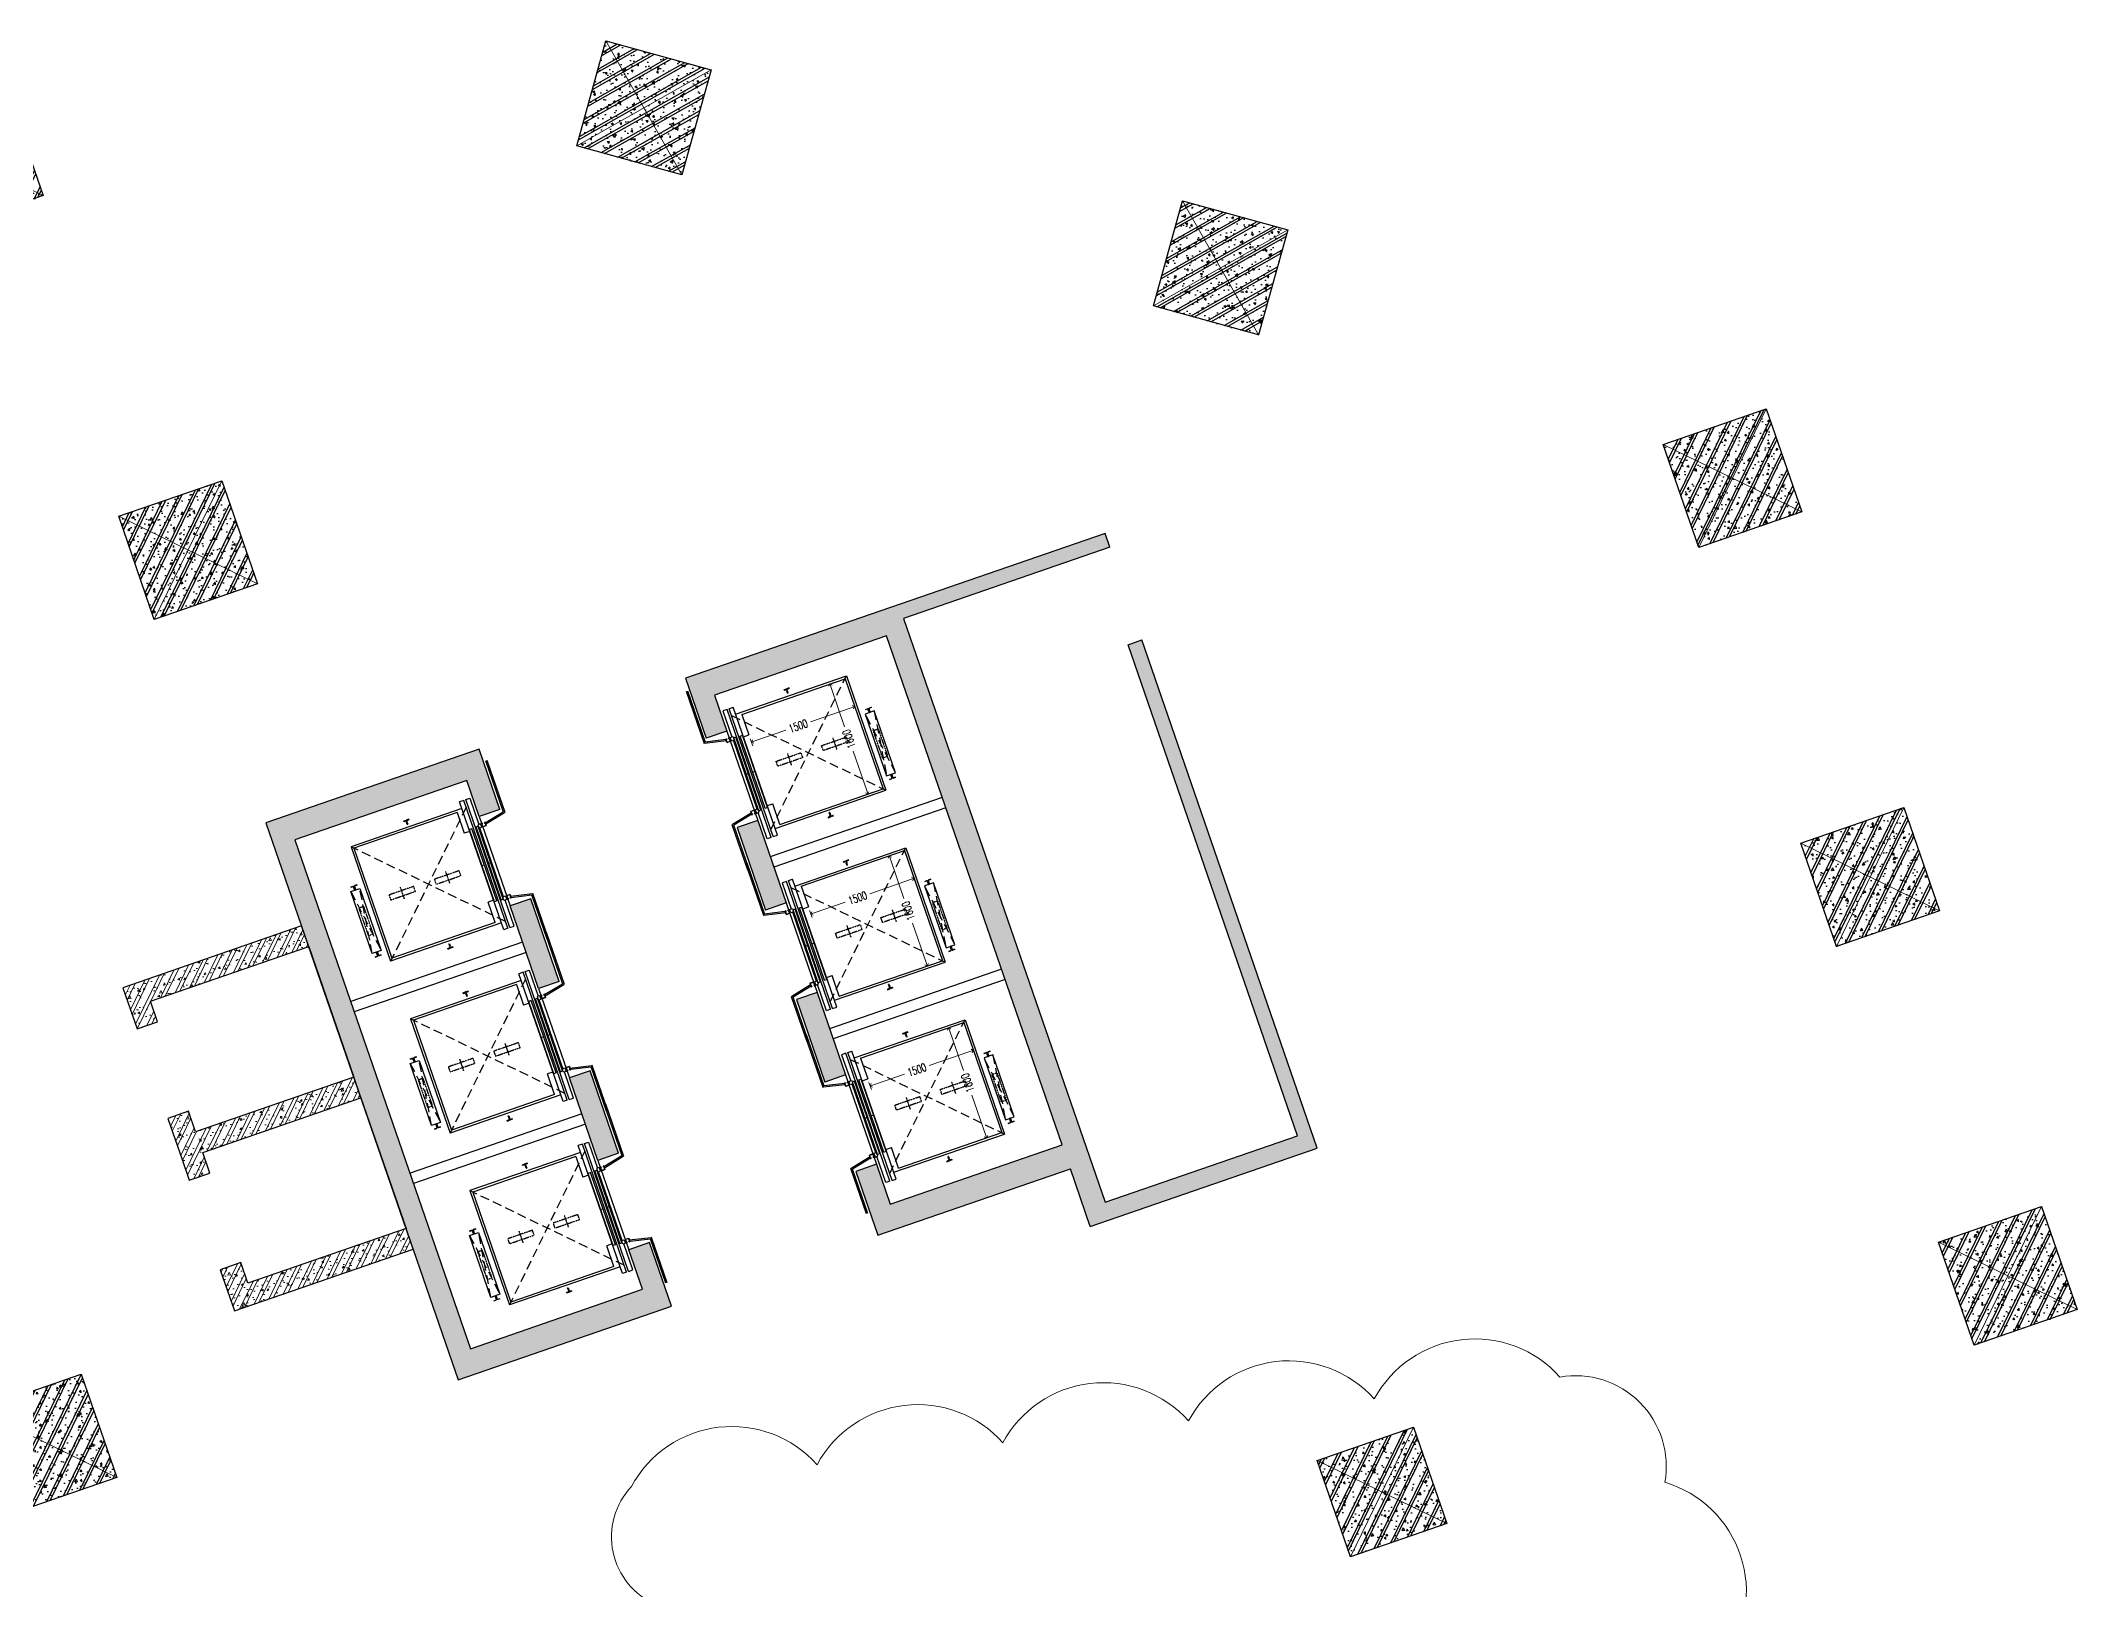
# Model space of a CAD drawing. Header units: millimetres. Extents: x 11689832 to 11802583, y 1023459 to 1173251.
# Drawn here: x 11734685 to 11762677, y 1047816 to 1069102 of the extents above; entities that cross this region are included whole.
import ezdxf

# ---------------------------------------------------------------- set-up
doc = ezdxf.new("R2010")
doc.units = ezdxf.units.MM
doc.header["$MEASUREMENT"] = 0
for name, pattern in [('xref.asix of  podium$0$xref.asix of  podium$0$Xref_ST_MBDV Cot vach 30.7.2022$0$CENTERX2', [4, 2.5, -0.5, 0.5, -0.5]), ('xref.asix of  podium$0$xref.asix of  podium$0$Xref_ST_MBDV Cot vach 30.7.2022$0$HIDDEN', [0.375, 0.25, -0.125]), ('xref.asix of  podium$0$xref.asix of  podium$0$Xref_ST_MBDV Cot vach 30.7.2022$0$PHANTOMX2', [5, 2.5, -0.5, 0.5, -0.5, 0.5, -0.5])]:
    doc.linetypes.add(name, pattern=pattern)
doc.layers.get('0').update_dxf_attribs({"linetype": 'CONTINUOUS', "lineweight": 13})
doc.layers.get('Defpoints').update_dxf_attribs({"color": 5, "linetype": 'CONTINUOUS', "lineweight": 13})
doc.layers.add('KT-Net cot vach', color=6, linetype='CONTINUOUS')
doc.layers.add('thang may block', color=36, linetype='CONTINUOUS')
doc.layers.add('KT-Net thay', color=7, linetype='CONTINUOUS', lineweight=25)
doc.layers.add('KT-Vat lieu', color=250, linetype='CONTINUOUS', lineweight=9)
doc.styles.add('xref.asix of  podium$0$xref.asix of  podium$0$Xref_ST_MBDV Cot vach 30.7.2022$0$DIM', font='vnsimli.shx', dxfattribs={"width": 0.7})
doc.dimstyles.new('xref.asix of  podium$0$xref.asix of  podium$0$Xref_ST_MBDV Cot vach 30.7.2022$0$CCU 1-100 A1', dxfattribs={"dimscale": 100, "dimtxt": 2.2, "dimasz": 1, "dimexe": 1, "dimexo": 0, "dimgap": 1, "dimtad": 1, "dimdec": 0, "dimdsep": 46, "dimtxsty": 'xref.asix of  podium$0$xref.asix of  podium$0$Xref_ST_MBDV Cot vach 30.7.2022$0$DIM', "dimblk1": 'xref.asix of  podium$0$xref.asix of  podium$0$Xref_ST_MBDV Cot vach 30.7.2022$0$_ARCHTICK', "dimblk2": 'xref.asix of  podium$0$xref.asix of  podium$0$Xref_ST_MBDV Cot vach 30.7.2022$0$_ARCHTICK', "dimsah": 1, "dimcen": 0, "dimdle": 1, "dimclrd": 256, "dimclre": 256, "dimclrt": 31, "dimadec": 0, "dimazin": 0, "dimtfac": 1, "dimtdec": 0, "dimtix": 1, "dimtmove": 2, "dimatfit": 3, "dimldrblk": 'xref.asix of  podium$0$xref.asix of  podium$0$Xref_ST_MBDV Cot vach 30.7.2022$0$_ARCHTICK', "dimfxl": 8, "dimtolj": 1, "dimarcsym": 0})
pattern_1 = [(69.04713795399645, (11762244.2259799, 1038582.40190073), (279.3877533547662, 69.903385280477), [29.99999999999995, -329.9999999999992]), (14.04713795399642, (11762244.2259799, 1038582.40190073), (-150.6518396180941, 266.2915946709811), [23.99999999999998, -263.9999999999996]), (119.4985379539964, (11762267.50829137, 1038588.227184323), (128.7361747717527, 336.1948768307957), [25.49607599999999, -280.4568447999998]), (65.2313379539965, (11762218.11830517, 1038658.021933262), (425.1305970221304, 76.73314454503654), [45, -495]), (115.6827379539964, (11762253.54585879, 1038664.416339692), (226.2363583837528, 490.3234749361438), [38.24411519999983, -420.6851999999986]), (10.23133795399642, (11762218.11830517, 1038658.021933262), (226.2359755744279, 490.3236516953235), [35.99999999999979, -395.9999999999984]), (40.04713795399648, (11762262.45524012, 1038652.170762495), (278.2478686892407, -74.31099224333835), [30, -330]), (345.0471379539965, (11762262.45524012, 1038652.170762495), (-2.662340959559013, 305.9413376994765), [24, -264]), (90.49853795399622, (11762285.64255859, 1038645.978165006), (275.5857060422185, 231.6301287124563), [25.496076, -280.4568447999999]), (56.54713795399648, (11762244.2259799, 1038582.40190073), (-38.85777900570817, 127.4545480190627), [0, -260.7999999999999, 0, -267.9999999999999, 0, -264.9999999999999]), (26.54713795399645, (11762244.2259799, 1038582.40190073), (47.98077147784923, 183.4678019936752), [0, -152.8, 0, -254.8, 0, -101]), (346.5471379539965, (11762159.90964363, 1038553.291843405), (204.7826262224386, 61.15631196729441), [0, -99.99999999999956, 0, -311.9999999999982, 0, -413.9999999999982]), (336.5471379539965, (11762122.09962736, 1038540.238006039), (207.4352439007965, 113.9778841873155), [0, -129.9999999999998, 0, -207.1999999999998, 0, -293.9999999999995]), (64.04713795399645, (11762244.2259799, 1038582.40190073), (-134.8731593255321, 65.64473241281163), []), (64.04713795399645, (11762311.06527704, 1038605.478042996), (-134.8731593255321, 65.64473241281163), [])]

# ---------------------------------------------------------------- blocks, each defined once
blk = doc.blocks.new('*U53')
h = blk.add_hatch()
h.set_pattern_fill('VATLIEU04', color=250, scale=40, style=0, pattern_type=2)
h.set_pattern_definition([(49.99999999999999, (550, -550), (286.9040730403014, -25.10085399303804), [30, -330]), (355, (550, -550), (-55.50053344520001, 300.8768534800047), [24, -264]), (100.4514, (573.908672, -552.091736), (231.4037526856086, 275.7758168243814), [25.496076, -280.4568448]), (46.18420000000001, (550, -470), (426.8964194502578, -66.20760573160723), [45, -495]), (96.6356, (585.574698, -475.5173228), (373.8650822194813, 389.6471483601767), [38.2441152, -420.6852]), (351.1842, (550, -470), (373.8647780534509, 389.6474403701299), [36, -396]), (21, (590, -490), (238.7628208473847, -161.0475562661355), [30, -330]), (326.0000000000001, (590, -490), (97.32613276863269, 290.0600180187412), [24, -264]), (71.4514, (609.8968932, -503.4206424), (336.089051432596, 129.012198683981), [25.496076, -280.4568448]), (37.50000000000001, (550, -550), (4.863942126916267, 133.1575415325246), [0, -260.8, 0, -268, 0, -265]), (7.499999999999999, (550, -550), (105.2278149768594, 157.7646847529441), [0, -152.8, 0, -254.8, 0, -101]), (327.5, (460.8, -550), (213.5289744689636, -9.021948693751902), [0, -100, 0, -312, 0, -414]), (317.5, (420.8, -550), (233.2744677369545, 40.04199293292709), [0, -130, 0, -207.2, 0, -294]), (45, (550, -550), (-120.2081528017131, 120.2081528017131), []), (45, (550, -501), (-120.2081528017131, 120.2081528017131), [])])
h.paths.add_polyline_path([(-475, 475), (1025, 475), (1025, -1025), (-475, -1025)])
at = {"color": 6, "ltscale": 0.25}
blk.add_lwpolyline([(-475, 475), (1025, 475), (1025, -1025), (-475, -1025)], close=True, dxfattribs=at)
at = {"layer": 'Defpoints', "linetype": 'ByBlock', "ltscale": 30}
for p, q in [((1025, 475), (-475, -1025)), ((-475, 475), (1025, -1025))]:
    blk.add_line(p, q, dxfattribs=at)
blk = doc.blocks.new('*U70')
h = blk.add_hatch()
h.set_pattern_fill('VATLIEU04', color=250, scale=40, style=0, pattern_type=2)
h.set_pattern_definition([(49.99999999999999, (450, -450), (286.9040730403014, -25.10085399303804), [30, -330]), (355, (450, -450), (-55.50053344520001, 300.8768534800047), [24, -264]), (100.4514, (473.908672, -452.091736), (231.4037526856086, 275.7758168243814), [25.496076, -280.4568448]), (46.18420000000001, (450, -370), (426.8964194502578, -66.20760573160723), [45, -495]), (96.6356, (485.574698, -375.5173228), (373.8650822194813, 389.6471483601767), [38.2441152, -420.6852]), (351.1842, (450, -370), (373.8647780534509, 389.6474403701299), [36, -396]), (21, (490, -390), (238.7628208473847, -161.0475562661355), [30, -330]), (326.0000000000001, (490, -390), (97.32613276863269, 290.0600180187412), [24, -264]), (71.4514, (509.8968932, -403.4206424), (336.089051432596, 129.012198683981), [25.496076, -280.4568448]), (37.50000000000001, (450, -450), (4.863942126916267, 133.1575415325246), [0, -260.8, 0, -268, 0, -265]), (7.499999999999999, (450, -450), (105.2278149768594, 157.7646847529441), [0, -152.8, 0, -254.8, 0, -101]), (327.5, (360.8, -450), (213.5289744689636, -9.021948693751902), [0, -100, 0, -312, 0, -414]), (317.5, (320.8, -450), (233.2744677369545, 40.04199293292709), [0, -130, 0, -207.2, 0, -294]), (45, (450, -450), (-120.2081528017131, 120.2081528017131), []), (45, (450, -401), (-120.2081528017131, 120.2081528017131), [])])
h.paths.add_polyline_path([(-475, 475), (925, 475), (925, -925), (-475, -925)])
at = {"color": 6, "ltscale": 0.25}
blk.add_lwpolyline([(-475, 475), (925, 475), (925, -925), (-475, -925)], close=True, dxfattribs=at)
at = {"layer": 'Defpoints', "linetype": 'ByBlock', "ltscale": 30}
for p, q in [((925, 475), (-475, -925)), ((-475, 475), (925, -925))]:
    blk.add_line(p, q, dxfattribs=at)
blk = doc.blocks.new('xref.asix of  podium$0$xref.asix of  podium$0$MBCot-PN-flat-22')
at = {"layer": 'Defpoints'}
blk.add_lwpolyline([(42947.64845149964, -9832.651137178298, -0.52056705), (42607.05676106736, -8207.978660426103, -0.52056705), (45159.79292064346, -7906.946181902895, -0.52056705), (47712.5290802177, -7605.913703379687, -0.52056705), (50265.26523979381, -7304.881224856479, -0.52056705), (52818.00139936805, -7003.848746333271, -0.52056705), (55370.73755894415, -6702.816267810063, -0.52056705), (56812.54421791434, -8149.406977008097, -0.52056705), (57623.37714929879, -10588.59381095693, -0.52056705)], format="xyb", dxfattribs=at)
at = {"layer": 'KT-Net cot vach'}
for name, p, rotation in [('*U53', (42587.28364992701, 11081.74293424585, 5.460140320481698e-05), 344.550693594316), ('*U53', (33218.50919926725, 10172.6723660077), 19.04713424110468), ('*U53', (50513.95600920543, 8882.565870884806), 344.550693594316), ('*U53', (57391.73533240333, 5823.38759151753), 19.04713795399666), ('*U53', (36164.08909774013, 4835.222437760327, 0.003742682593669713), 19.04713795399666), ('*U53', (59284.54175033607, 340.9352329254616), 19.04713795399666), ('*U53', (61177.34815428592, -5141.517130494583), 19.04713795399666), ('*U53', (34229.54083251953, -7447.579813627759), 19.04713795399666), ('*U70', (52639.15162444673, -8142.213360536378), 19.04713795399666)]:
    blk.add_blockref(name, p, dxfattribs=dict(at, rotation=rotation))
blk = doc.blocks.new('xref.asix of  podium$0$xref.asix of  podium$0$Xref_ST_MBDV Cot vach 30.7.2022$0$_Open90')
at = {"color": 0, "linetype": 'ByBlock', "lineweight": -2}
for p, q in [((0, 0), (-1, 0)), ((-0.5, 0.5), (0, 0)), ((0, 0), (-0.5, -0.5))]:
    blk.add_line(p, q, dxfattribs=at)
blk = doc.blocks.new('*D48')
at = {"layer": 'Defpoints', "color": 5, "transparency": 16777216}
for p, q in [((-2230.006080747058, 1494.255069668558), (-2230.006080747058, 1595.840436880921)), ((-2180.006080747058, 1545.840436880921), (-1728.427059650542, 1545.840436880921)), ((-780.0060807470581, 1545.840436880921), (-1371.760392983876, 1545.840436880921)), ((-730.0060807470581, 1457.189424305085), (-730.0060807470581, 1595.840436880921))]:
    blk.add_line(p, q, dxfattribs=at)
at = {"layer": 'Defpoints', "color": 0, "transparency": 16777216}
for p in [(-2230.006080747058, 1545.840436880921), (-2230.006080747058, 1494.255069668558, -3.230259272854623e-06), (-730.0060807470581, 1457.189424305085, -3.230259272854623e-06)]:
    blk.add_point(p, dxfattribs=at)
at = {"layer": 'Defpoints', "color": 5, "transparency": 16777216, "xscale": 50, "yscale": 50, "zscale": 50, "rotation": 180}
blk.add_blockref('xref.asix of  podium$0$xref.asix of  podium$0$Xref_ST_MBDV Cot vach 30.7.2022$0$_Open90', (-2230.006080747058, 1545.840436880921), dxfattribs=at)
at = {"layer": 'Defpoints', "color": 5, "transparency": 16777216, "xscale": 50, "yscale": 50, "zscale": 50}
blk.add_blockref('xref.asix of  podium$0$xref.asix of  podium$0$Xref_ST_MBDV Cot vach 30.7.2022$0$_Open90', (-730.0060807470581, 1545.840436880921), dxfattribs=at)
at = {"layer": 'Defpoints', "color": 5, "transparency": 16777216, "insert": (-1550.093726317209, 1545.840436880921), "char_height": 110, "attachment_point": 5, "style": 'xref.asix of  podium$0$xref.asix of  podium$0$Xref_ST_MBDV Cot vach 30.7.2022$0$DIM'}
blk.add_mtext('\\A1;1500', dxfattribs=at)
blk = doc.blocks.new('xref.asix of  podium$0$xref.asix of  podium$0$Xref_ST_MBDV Cot vach 30.7.2022$0$_ARCHTICK')
at = {"color": 0, "linetype": 'ByBlock', "const_width": 0.15}
blk.add_lwpolyline([(-0.5, -0.5), (0.5, 0.5)], dxfattribs=at)
blk = doc.blocks.new('*D49')
at = {"layer": 'Defpoints', "color": 5, "transparency": 16777216}
for p, q in [((-879.0568600945994, 1950.002331897217), (-1000.172690610199, 1950.002331897217)), ((-950.1726906101993, 1900.002331897217), (-950.1726906101992, 1328.335665230491)), ((-950.172690610199, 400.0023318972127), (-950.1726906101991, 971.6689985638246)), ((-879.0568600945994, 350.0023318972127), (-1000.172690610199, 350.0023318972126))]:
    blk.add_line(p, q, dxfattribs=at)
at = {"layer": 'Defpoints', "color": 0, "transparency": 16777216}
for p in [(-879.0568600945994, 1950.002331897217, -3.230259272854623e-06), (-950.172690610199, 350.0023318972126), (-879.0568600945994, 350.0023318972127, -3.230259272854622e-06)]:
    blk.add_point(p, dxfattribs=at)
at = {"layer": 'Defpoints', "color": 5, "transparency": 16777216, "xscale": 50, "yscale": 50, "zscale": 50}
for p, rotation in [((-950.1726906101993, 1950.002331897217), 90), ((-950.172690610199, 350.0023318972126), 270)]:
    blk.add_blockref('xref.asix of  podium$0$xref.asix of  podium$0$Xref_ST_MBDV Cot vach 30.7.2022$0$_Open90', p, dxfattribs=dict(at, rotation=rotation))
at = {"layer": 'Defpoints', "color": 5, "transparency": 16777216, "insert": (-950.1726906088297, 1150.002331897158), "char_height": 110, "attachment_point": 5, "rotation": 90, "style": 'xref.asix of  podium$0$xref.asix of  podium$0$Xref_ST_MBDV Cot vach 30.7.2022$0$DIM'}
blk.add_mtext('\\A1;1600', dxfattribs=at)
blk = doc.blocks.new('xref.asix of  podium$0$xref.asix of  podium$0$Xref_ST_MBDV Cot vach 30.7.2022$0$TM 1000kg')
at = {"layer": 'thang may block'}
for p, q in [((-2849.992175524749, 2500.000000000007), (-2849.992175524298, 1742.237188449821)), ((-2831.992175524923, 2500.000000000007), (-2831.992175524298, 1754.380282491551)), ((-2849.992175524298, 1742.237188449821), (-2846.992175522784, 1742.237188449821)), ((-2846.992175522784, 1742.237188449821), (-2846.992175522784, 1739.237188449821)), ((-2550.006080747044, 1674.237188449821), (-2846.992175522784, 1739.237188449821)), ((-2550.006080747044, 1692.663264479774), (-2831.992175524298, 1754.380282491551)), ((-2499.992175525869, 1800.000000000007), (-2500.000000003725, 500.0000000000073)), ((-2550.006080747044, 625.7628115501939), (-2846.992175522784, 560.7628115501939)), ((-2846.992175522784, 557.7628115501939), (-2846.992175522784, 560.7628115501939)), ((-2550.006080747044, 607.3367355202427), (-2831.992175524298, 545.6197175084671)), ((-2849.992175524298, 557.7628115501939), (-2846.992175522784, 557.7628115501939)), ((-2849.992175524705, -99.9999999999909), (-2849.992175524298, 557.7628115501939)), ((-2831.992175524851, -99.99999999998909), (-2831.992175524298, 545.6197175084671))]:
    blk.add_line(p, q, dxfattribs=at)
at = {"layer": 'thang may block', "linetype": 'Continuous', "ltscale": 2}
for p, q in [((-2460.006080747058, 2080.002331897216, -3.230259272854623e-06), (-2460.006080747058, 1700.002331897216, -3.230259272854623e-06)), ((-2400.006080747058, 2080.002331897216, -3.230259272854623e-06), (-2460.006080747058, 2080.002331897216, -3.230259272854623e-06)), ((-2400.006080747058, 220.0023318972126, -3.230259272854623e-06), (-2400.006080747058, 2080.002331897216, -3.230259272854623e-06)), ((-2370.006080747058, 220.0023318972126, -3.230259272854623e-06), (-2370.006080747058, 2080.002331897216, -3.230259272854623e-06)), ((-2370.006080747058, 2080.002331897216, -3.230259272854623e-06), (-2310.006080747058, 2080.002331897216, -3.230259272854623e-06)), ((-2310.006080747058, 220.0023318972126, -3.230259272854623e-06), (-2310.006080747058, 2080.002331897216, -3.230259272854623e-06)), ((-2310.006080747058, 1981.002331897216, -3.230259272854623e-06), (-700.0060807470581, 1981.002331897216, -3.230259272854623e-06)), ((-700.0060807470581, 1981.002331897216, -3.230259272854623e-06), (-700.0060807470581, 319.0023318972126, -3.230259272854623e-06)), ((-2441.259975502442, 620.0023318972162, -3.230259272854623e-06), (-2441.259975502442, 1680.002331897216, -3.230259272854623e-06)), ((-2411.006080747058, 1680.002331897216, -3.230259272854623e-06), (-2441.259975502442, 1680.002331897216, -3.230259272854623e-06)), ((-2411.006080747058, 620.0023318972162, -3.230259272854623e-06), (-2411.006080747058, 1680.002331897216, -3.230259272854623e-06)), ((-2230.006080747058, 1950.002331897216, -3.230259272854623e-06), (-730.0060807470581, 1950.002331897216, -3.230259272854623e-06)), ((-2230.006080747058, 1950.002331897216, -3.230259272854623e-06), (-2230.006080747058, 1650.002331897216, -3.230259272854623e-06)), ((-730.0060807470581, 1950.002331897216, -3.230259272854623e-06), (-730.0060807470581, 350.0023318972126, -3.230259272854623e-06)), ((-2455.006080747058, 650.0023318972162, -3.230259272854623e-06), (-2455.006080747058, 1650.002331897216, -3.230259272854623e-06)), ((-2348.006080747058, 625.0023318972162, -3.230259272854623e-06), (-2348.006080747058, 1675.002331897216, -3.230259272854623e-06)), ((-2348.006080747058, 1675.002331897216, -3.230259272854623e-06), (-2314.006080747058, 1675.002331897216, -3.230259272854623e-06)), ((-2314.006080747058, 625.0023318972162, -3.230259272854623e-06), (-2314.006080747058, 1675.002331897216, -3.230259272854623e-06)), ((-2310.006080747058, 1650.002331897216, -3.230259272854623e-06), (-2230.006080747058, 1650.002331897216, -3.230259272854623e-06)), ((-2411.006080747058, 1150.002331897216, -3.230259272854623e-06), (-2441.259975502428, 1150.002331897216, -3.230259272854623e-06)), ((-2314.006080747058, 1150.002331897216, -3.230259272854623e-06), (-2348.006080747058, 1150.002331897216, -3.230259272854623e-06)), ((-2460.006080747058, 220.0023318972126, -3.230259272854623e-06), (-2460.006080747058, 600.0023318972162, -3.230259272854623e-06)), ((-2411.006080747058, 620.0023318972162, -3.230259272854623e-06), (-2441.259975502442, 620.0023318972162, -3.230259272854623e-06)), ((-2348.006080747058, 625.0023318972162, -3.230259272854623e-06), (-2314.006080747058, 625.0023318972162, -3.230259272854623e-06)), ((-2310.006080747058, 650.0023318972162, -3.230259272854623e-06), (-2230.006080747058, 650.0023318972162, -3.230259272854623e-06)), ((-2230.006080747058, 350.0023318972126, -3.230259272854623e-06), (-2230.006080747058, 650.0023318972162, -3.230259272854623e-06)), ((-2310.006080747058, 319.0023318972126, -3.230259272854623e-06), (-700.0060807470581, 319.0023318972126, -3.230259272854623e-06)), ((-2230.006080747058, 350.0023318972126, -3.230259272854623e-06), (-730.0060807470581, 350.0023318972126, -3.230259272854623e-06)), ((-2400.006080747058, 220.0023318972126, -3.230259272854623e-06), (-2460.006080747058, 220.0023318972126, -3.230259272854623e-06)), ((-2370.006080747058, 220.0023318972126, -3.230259272854623e-06), (-2310.006080747058, 220.0023318972126, -3.230259272854623e-06))]:
    blk.add_line(p, q, dxfattribs=at)
at = {"layer": 'thang may block', "linetype": 'xref.asix of  podium$0$xref.asix of  podium$0$Xref_ST_MBDV Cot vach 30.7.2022$0$HIDDEN', "ltscale": 500}
for p, q in [((-2370.006080747058, 1981.002331897216, -3.230259272854623e-06), (-700.0060807470581, 319.0023318972126, -3.230259272854623e-06)), ((-2370.006080747058, 319.0023318972126, -3.230259272854623e-06), (-700.0060807470581, 1981.002331897216, -3.230259272854623e-06)), ((-495.0060807470581, 1400.002331897216, -3.230259272854623e-06), (-625.0060807470581, 500.0023318972162, -3.230259272854623e-06)), ((-495.0060807470581, 500.0023318972162, -3.230259272854623e-06), (-625.0060807470581, 1400.002331897216, -3.230259272854623e-06))]:
    blk.add_line(p, q, dxfattribs=at)
at = {"layer": 'thang may block', "linetype": 'Continuous'}
for p, q in [((-1572.506080747058, 2077.002331897216, -3.230259272854623e-06), (-1572.506080747058, 2082.002331897216, -3.230259272854623e-06)), ((-1572.506080747058, 2082.002331897216, -3.230259272854623e-06), (-1535.006080747058, 2082.002331897216, -3.230259272854623e-06)), ((-1569.506080747058, 2074.002331897216, -3.230259272854623e-06), (-1540.066080747114, 2070.902331897239, -3.230259272854623e-06)), ((-1540.006080747058, 2021.002331897216, -3.230259272854623e-06), (-1540.006080747058, 2050.002331897216, -3.230259272854623e-06)), ((-1539.006080747058, 2020.002331897216, -3.230259272854623e-06), (-1535.006080747058, 2020.002331897216, -3.230259272854623e-06)), ((-1537.066080747114, 2054.123071325659, -3.230259272854623e-06), (-1537.066080747114, 2067.902331897239, -3.230259272854623e-06)), ((-1497.506080747058, 2082.002331897216, -3.230259272854623e-06), (-1535.006080747058, 2082.002331897216, -3.230259272854623e-06)), ((-1531.006080747058, 2020.002331897216, -3.230259272854623e-06), (-1535.006080747058, 2020.002331897216, -3.230259272854623e-06)), ((-1532.946080747002, 2054.123071325659, -3.230259272854623e-06), (-1532.946080747002, 2067.902331897239, -3.230259272854623e-06)), ((-1530.006080747058, 2021.002331897216, -3.230259272854623e-06), (-1530.006080747058, 2050.002331897216, -3.230259272854623e-06)), ((-1500.506080747058, 2074.002331897216, -3.230259272854623e-06), (-1529.946080747002, 2070.902331897239, -3.230259272854623e-06)), ((-1497.506080747058, 2077.002331897216, -3.230259272854623e-06), (-1497.506080747058, 2082.002331897216, -3.230259272854623e-06)), ((-603.5060807470581, 1460.002341897176, -3.230259272854623e-06), (-574.406080746965, 1460.002341897176, -3.230259272854623e-06)), ((-603.5060807470581, 1456.802341897223, -3.230259272854623e-06), (-603.5060807470581, 1460.002341897176, -3.230259272854623e-06)), ((-603.5060807470581, 1456.802341897223, -3.230259272854623e-06), (-574.406080746965, 1456.802341897223, -3.230259272854623e-06)), ((-568.2060807470116, 1406.202341897246, -3.230259272854623e-06), (-568.2060807470116, 1450.602341897153, -3.230259272854623e-06)), ((-565.0060807470581, 1406.202341897246, -3.230259272854623e-06), (-565.0060807470581, 1450.602341897153, -3.230259272854623e-06)), ((-558.0060807470581, 1403.202341897246, -3.230259272854623e-06), (-562.0060807470581, 1403.202341897246, -3.230259272854623e-06)), ((-558.0060807470581, 1400.002341897176, -3.230259272854623e-06), (-562.0060807470581, 1400.002341897176, -3.230259272854623e-06)), ((-555.0060807470581, 1406.202341897246, -3.230259272854623e-06), (-555.0060807470581, 1450.602341897153, -3.230259272854623e-06)), ((-551.8060807471047, 1406.202341897246, -3.230259272854623e-06), (-551.8060807471047, 1450.602341897153, -3.230259272854623e-06)), ((-516.5060807470581, 1460.002341897176, -3.230259272854623e-06), (-545.6060807471513, 1460.002341897176, -3.230259272854623e-06)), ((-516.5060807470581, 1456.802341897223, -3.230259272854623e-06), (-545.6060807471513, 1456.802341897223, -3.230259272854623e-06)), ((-516.5060807470581, 1456.802341897223, -3.230259272854623e-06), (-516.5060807470581, 1460.002341897176, -3.230259272854623e-06)), ((-1539.006080747058, 280.0023318972126, -3.230259272854623e-06), (-1535.006080747058, 280.0023318972126, -3.230259272854623e-06)), ((-1531.006080747058, 280.0023318972126, -3.230259272854623e-06), (-1535.006080747058, 280.0023318972126, -3.230259272854623e-06)), ((-603.5060807470581, 443.2023218972099, -3.230259272854623e-06), (-574.406080746965, 443.2023218972099, -3.230259272854623e-06)), ((-603.5060807470581, 440.0023218971401, -3.230259272854623e-06), (-574.406080746965, 440.0023218971401, -3.230259272854623e-06)), ((-568.2060807470116, 493.8023218971866, -3.230259272854623e-06), (-568.2060807470116, 449.4023218972798, -3.230259272854623e-06)), ((-565.0060807470581, 493.8023218971866, -3.230259272854623e-06), (-565.0060807470581, 449.4023218972798, -3.230259272854623e-06)), ((-558.0060807470581, 500.0023218971401, -3.230259272854623e-06), (-562.0060807470581, 500.0023218971401, -3.230259272854623e-06)), ((-558.0060807470581, 496.8023218971866, -3.230259272854623e-06), (-562.0060807470581, 496.8023218971866, -3.230259272854623e-06)), ((-555.0060807470581, 493.8023218971866, -3.230259272854623e-06), (-555.0060807470581, 449.4023218972798, -3.230259272854623e-06)), ((-551.8060807471047, 493.8023218971866, -3.230259272854623e-06), (-551.8060807471047, 449.4023218972798, -3.230259272854623e-06)), ((-516.5060807470581, 443.2023218972099, -3.230259272854623e-06), (-545.6060807471513, 443.2023218972099, -3.230259272854623e-06)), ((-516.5060807470581, 440.0023218971401, -3.230259272854623e-06), (-545.6060807471513, 440.0023218971401, -3.230259272854623e-06)), ((-1572.506080747058, 223.0023318972126, -3.230259272854623e-06), (-1572.506080747058, 218.0023318972126, -3.230259272854623e-06)), ((-1572.506080747058, 218.0023318972126, -3.230259272854623e-06), (-1535.006080747058, 218.0023318972126, -3.230259272854623e-06)), ((-1569.506080747058, 226.0023318972126, -3.230259272854623e-06), (-1540.066080747114, 229.1023318971893, -3.230259272854623e-06)), ((-1540.006080747058, 279.0023318972126, -3.230259272854623e-06), (-1540.006080747058, 250.0023318972126, -3.230259272854623e-06)), ((-1537.066080747114, 245.8815924687697, -3.230259272854623e-06), (-1537.066080747114, 232.1023318971893, -3.230259272854623e-06)), ((-1497.506080747058, 218.0023318972126, -3.230259272854623e-06), (-1535.006080747058, 218.0023318972126, -3.230259272854623e-06)), ((-1532.946080747002, 245.8815924687697, -3.230259272854623e-06), (-1532.946080747002, 232.1023318971893, -3.230259272854623e-06)), ((-1530.006080747058, 279.0023318972126, -3.230259272854623e-06), (-1530.006080747058, 250.0023318972126, -3.230259272854623e-06)), ((-1500.506080747058, 226.0023318972126, -3.230259272854623e-06), (-1529.946080747002, 229.1023318971893, -3.230259272854623e-06)), ((-1497.506080747058, 223.0023318972126, -3.230259272854623e-06), (-1497.506080747058, 218.0023318972126, -3.230259272854623e-06))]:
    blk.add_line(p, q, dxfattribs=at)
at = {"layer": 'thang may block', "linetype": 'xref.asix of  podium$0$xref.asix of  podium$0$Xref_ST_MBDV Cot vach 30.7.2022$0$CENTERX2'}
for p, q in [((-1815.006080747058, 1236.002331897216, -3.230259272854623e-06), (-1815.006080747058, 1066.653990867846, -3.230259272854623e-06)), ((-1155.006080747058, 1236.002331897216, -3.230259272854623e-06), (-1155.006080747058, 1066.653990867846, -3.230259272854623e-06))]:
    blk.add_line(p, q, dxfattribs=at)
at = {"layer": 'thang may block', "const_width": 2}
for points in [[(-2846.992175522784, 1742.237188449821), (-2831.992175524298, 1754.380282491551)], [(-2846.992175522784, 557.7628115501939), (-2831.992175524298, 545.6197175084671)]]:
    blk.add_lwpolyline(points, dxfattribs=at)
at = {"layer": 'thang may block', "ltscale": 2}
for points in [[(-2510.006080747044, 1700.002331897216), (-2500.006080747044, 1700.002331897216), (-2500.006080747044, 1650.002331897216), (-2550.006080747044, 1650.002331897216), (-2550.006080747044, 1700.002331897216), (-2540.006080747044, 1700.002331897216), (-2540.006080747044, 1690.002331897216), (-2541.60608074702, 1690.002331897216), (-2541.60608074702, 1698.402331897356), (-2548.406080747067, 1698.402331897356), (-2548.406080747067, 1651.602331897309), (-2501.60608074702, 1651.602331897309), (-2501.60608074702, 1698.402331897356), (-2508.406080747067, 1698.402331897356), (-2508.406080747067, 1690.002331897216), (-2510.006080747044, 1690.002331897216)], [(-2510.006080747044, 599.9976681027983), (-2500.006080747044, 599.9976681027983), (-2500.006080747044, 649.9976681027983), (-2550.006080747044, 649.9976681027983), (-2550.006080747044, 599.9976681027983), (-2540.006080747044, 599.9976681027983), (-2540.006080747044, 609.9976681027983), (-2541.60608074702, 609.9976681027983), (-2541.60608074702, 601.5976681026586), (-2548.406080747067, 601.5976681026586), (-2548.406080747067, 648.3976681027052), (-2501.60608074702, 648.3976681027052), (-2501.60608074702, 601.5976681026586), (-2508.406080747067, 601.5976681026586), (-2508.406080747067, 609.9976681027983), (-2510.006080747044, 609.9976681027983)]]:
    blk.add_lwpolyline(points, close=True, dxfattribs=at)
at = {"layer": 'thang may block', "linetype": 'Continuous', "ltscale": 2, "elevation": -3.230261762599158e-06}
for points in [[(-2485.00608074879, 1700.002331897216), (-2445.00608074879, 1700.002331897216), (-2445.00608074879, 1650.002331897216), (-2485.00608074879, 1650.002331897216)], [(-495.0060807470581, 1400.002331897216), (-625.0060807470581, 1400.002331897216), (-625.0060807470581, 500.0023318972162), (-495.0060807470581, 500.0023318972162)], [(-2485.00608074879, 600.0023318972162), (-2445.00608074879, 600.0023318972162), (-2445.00608074879, 650.0023318972162), (-2485.00608074879, 650.0023318972162)]]:
    blk.add_lwpolyline(points, close=True, dxfattribs=at)
at = {"layer": 'thang may block', "linetype": 'xref.asix of  podium$0$xref.asix of  podium$0$Xref_ST_MBDV Cot vach 30.7.2022$0$PHANTOMX2', "elevation": -3.230261762599158e-06}
for points in [[(-1635.006080747058, 1186.002331897216), (-1635.006080747058, 1114.002331897333), (-1995.006080747058, 1114.002331897333), (-1995.006080747058, 1186.002331897216)], [(-975.0060807470581, 1186.002331897216), (-975.0060807470581, 1114.002331897333), (-1335.006080747058, 1114.002331897333), (-1335.006080747058, 1186.002331897216)], [(-524.0060807470581, 1150.002331897216), (-524.0060807470581, 750.0023318972162), (-596.0060807470581, 750.0023318972162), (-596.0060807470581, 1150.002331897216)]]:
    blk.add_lwpolyline(points, close=True, dxfattribs=at)
at = {"layer": 'thang may block', "linetype": 'Continuous'}
for centre, radius, start, end in [((-1569.506080747058, 2077.002331897216, -3.230259272854623e-06), 3, 180, 270), ((-1540.066080747114, 2067.902331897239, -3.230259272854623e-06), 3, 0, 90), ((-1542.280197382381, 2054.7339947371, -3.230259272854623e-06), 5.24978472904255, 295.6697211345437, 353.3172836214693), ((-1539.006080747058, 2021.002331897216, -3.230259272854623e-06), 1, 180, 270), ((-1529.946080747002, 2067.902331897239, -3.230259272854623e-06), 3, 90, 180), ((-1527.731964111736, 2054.7339947371, -3.230259272854623e-06), 5.24978472904255, 186.6827163785307, 244.3302788654563), ((-1531.006080747058, 2021.002331897216, -3.230259272854623e-06), 1, 270, 0), ((-1500.506080747058, 2077.002331897216, -3.230259272854623e-06), 3, 270, 0), ((-574.406080746965, 1450.602341897153, -3.230259272854623e-06), 9.399999999997844, 0, 90), ((-574.406080746965, 1450.602341897153, -3.230259272854623e-06), 6.19999999999734, 0, 90), ((-562.0060807470581, 1406.202341897246, -3.230259272854623e-06), 6.20000000000076, 180, 270), ((-562.0060807470581, 1406.202341897246, -3.230259272854623e-06), 2.999999999999834, 180, 270), ((-558.0060807470581, 1406.202341897246, -3.230259272854623e-06), 3.000000000000045, 270, 0), ((-558.0060807470581, 1406.202341897246, -3.230259272854623e-06), 6.19999999999713, 270, 0), ((-545.6060807471513, 1450.602341897153, -3.230259272854623e-06), 9.400000000001475, 90, 180), ((-545.6060807471513, 1450.602341897153, -3.230259272854623e-06), 6.200000000004374, 90, 180), ((-1539.006080747058, 279.0023318972126, -3.230259272854623e-06), 1, 90, 180), ((-1531.006080747058, 279.0023318972126, -3.230259272854623e-06), 1, 0, 90), ((-574.406080746965, 449.4023218972798, -3.230259272854623e-06), 6.19999999999734, 270, 0), ((-574.406080746965, 449.4023218972798, -3.230259272854623e-06), 9.399999999997844, 270, 0), ((-562.0060807470581, 493.8023218971866, -3.230259272854623e-06), 6.20000000000076, 90, 180), ((-562.0060807470581, 493.8023218971866, -3.230259272854623e-06), 2.999999999999834, 90, 180), ((-558.0060807470581, 493.8023218971866, -3.230259272854623e-06), 6.19999999999713, 0, 90), ((-558.0060807470581, 493.8023218971866, -3.230259272854623e-06), 3.000000000000045, 0, 90), ((-545.6060807471513, 449.4023218972798, -3.230259272854623e-06), 9.400000000001475, 180, 270), ((-545.6060807471513, 449.4023218972798, -3.230259272854623e-06), 6.200000000004374, 180, 270), ((-1569.506080747058, 223.0023318972126, -3.230259272854623e-06), 3, 90, 180), ((-1540.066080747114, 232.1023318971893, -3.230259272854623e-06), 3, 270, 0), ((-1542.280197382381, 245.2706690573286, -3.230259272854623e-06), 5.24978472904255, 6.682716378530666, 64.33027886545624), ((-1527.731964111736, 245.2706690573286, -3.230259272854623e-06), 5.24978472904255, 115.6697211345438, 173.3172836214693), ((-1529.946080747002, 232.1023318971893, -3.230259272854623e-06), 3, 180, 270), ((-1500.506080747058, 223.0023318972126, -3.230259272854623e-06), 3, 0, 90)]:
    blk.add_arc(centre, radius, start, end, dxfattribs=at)
at = {"layer": 'Defpoints', "color": 5}
for base, p1, p2, angle, picture, middle in [((-950.172690610199, 350.0023318972126), (-879.056860094599, 1950.002331897216, -3.230259272854623e-06), (-879.056860094599, 350.0023318972126, -3.230259272854622e-06), 90, '*D49', (-950.1726906088297, 1150.002331897158)), ((-2230.006080747058, 1545.840436880921), (-730.0060807470581, 1457.189424305085, -3.230259272854623e-06), (-2230.006080747058, 1494.255069668558, -3.230259272854623e-06), 180, '*D48', (-1550.093726317209, 1545.840436880921))]:
    dim = blk.add_linear_dim(base=base, p1=p1, p2=p2, angle=angle, dimstyle='xref.asix of  podium$0$xref.asix of  podium$0$Xref_ST_MBDV Cot vach 30.7.2022$0$CCU 1-100 A1', override={"dimscale": 50, "dimblk1": 'xref.asix of  podium$0$xref.asix of  podium$0$Xref_ST_MBDV Cot vach 30.7.2022$0$_Open90', "dimblk2": 'xref.asix of  podium$0$xref.asix of  podium$0$Xref_ST_MBDV Cot vach 30.7.2022$0$_Open90', "dimclrd": 5, "dimclre": 5, "dimclrt": 5, "dimlwd": 65535, "dimlwe": 65535}, dxfattribs=at)
    dim.commit()
    dim.dimension.update_dxf_attribs({"geometry": picture, "text_midpoint": middle, "dimtype": 128})

msp = doc.modelspace()

# ---------------------------------------------------------------- hatches: boundary and pattern name
at = {"layer": 'KT-Vat lieu'}
h = msp.add_hatch(dxfattribs=at)
h.set_pattern_fill('BTCT', color=256, scale=40)
h.set_pattern_definition([(49.99999999999999, (11806756.15173641, 1015288.920659328), (286.9040730403014, -25.10085399303804), [30, -330]), (355, (11806756.15173641, 1015288.920659328), (-55.50053344520001, 300.8768534800047), [24, -264]), (100.4514, (11806780.06040841, 1015286.828923328), (231.4037526856086, 275.7758168243814), [25.496076, -280.4568448]), (46.18420000000002, (11806756.15173641, 1015368.920659328), (426.8964194502578, -66.20760573160723), [44.99999999999988, -494.999999999999]), (96.6356, (11806791.72643441, 1015363.403336528), (373.8650822194813, 389.6471483601767), [38.2441152, -420.6852]), (351.1842, (11806756.15173641, 1015368.920659328), (373.8647780534509, 389.6474403701299), [36, -396]), (21, (11806796.15173641, 1015348.920659328), (238.7628208473847, -161.0475562661355), [30, -330]), (326.0000000000001, (11806796.15173641, 1015348.920659328), (97.32613276863269, 290.0600180187412), [24, -264]), (71.4514, (11806816.04862961, 1015335.500016928), (336.089051432596, 129.012198683981), [25.496076, -280.4568448]), (37.50000000000001, (11806756.15173641, 1015288.920659328), (4.863942126916267, 133.1575415325246), [0, -260.8, 0, -268, 0, -265]), (7.499999999999999, (11806756.15173641, 1015288.920659328), (105.2278149768594, 157.7646847529441), [0, -152.8, 0, -254.8, 0, -101]), (327.5, (11806666.95173641, 1015288.920659328), (213.5289744689636, -9.021948693751902), [0, -100, 0, -312, 0, -414]), (317.5, (11806626.95173641, 1015288.920659328), (233.2744677369545, 40.04199293292709), [0, -130, 0, -207.2, 0, -294]), (45, (11806756.15173641, 1015288.920659328), (-106.0660171779821, 106.0660171779821), []), (45, (11806826.86241441, 1015288.920659328), (-106.0660171779821, 106.0660171779821), [])])
h.paths.add_polyline_path([(11749629.9512914, 1060799.923221284), (11749819.00137273, 1060865.192408109), (11752230.69782591, 1053879.791902931), (11749111.37148395, 1052802.850320322), (11748837.24089929, 1053596.860661912), (11746190.53976065, 1052683.092046365), (11745887.79623652, 1053559.978838482), (11746171.37135852, 1053657.88261872), (11746359.89380571, 1053111.833468932), (11748723.01982234, 1053927.698304241), (11746308.05990983, 1060922.551313486), (11743944.93389319, 1060106.686478176), (11744115.39197354, 1059612.960180644), (11743831.81685154, 1059515.056400407), (11743547.13769425, 1060339.620340268), (11749313.16517484, 1062330.330538424), (11749378.43436167, 1062141.280457093), (11746542.6831417, 1061162.242654721), (11749313.36012242, 1053137.066702223), (11751960.06126105, 1054050.83531777)])
h.paths.add_polyline_path([(11745747.12164416, 1054886.708147371), (11745463.54652216, 1054788.804367134), (11745071.93140122, 1055923.104855119), (11745355.50652321, 1056021.008635356)], flags=17)
h.paths.add_polyline_path([(11744931.25680885, 1057249.834164008), (11744647.68168685, 1057151.93038377), (11744256.0665659, 1058286.230871756), (11744539.6416879, 1058384.134651993)], flags=17)
h.paths.add_polyline_path([(11743052.04501656, 1052580.941036111), (11742768.46989456, 1052483.037255874), (11742956.11880668, 1051939.518272047), (11740592.99279005, 1051123.653436737), (11738178.03287753, 1058118.506445982), (11740541.15889417, 1058934.371281292), (11740712.49050958, 1058438.114817798), (11740996.06563158, 1058536.018598035), (11740710.51293922, 1059363.112703858), (11737780.23667859, 1058351.440308074), (11740423.63874499, 1050694.912014171), (11743353.91500562, 1051706.584409955)])
h.paths.add_polyline_path([(11742627.7953022, 1053809.766564762), (11742344.2201802, 1053711.862784525), (11741952.60505925, 1054846.16327251), (11742236.18018125, 1054944.067052747)], flags=17)
h.paths.add_polyline_path([(11741811.93046689, 1056172.892581399), (11741528.35534489, 1056074.988801161), (11741136.74022394, 1057209.289289147), (11741420.31534594, 1057307.193069384)], flags=17)
h = msp.add_hatch(dxfattribs=at)
h.set_pattern_fill('BTCT', color=256, scale=40, angle=19.0471379539965)
h.set_pattern_definition(pattern_1)
h.paths.add_polyline_path([(11738269.75634219, 1056933.564479286), (11735812.10528494, 1056085.065050529), (11736007.91284542, 1055517.91480654), (11736291.48796742, 1055615.818586781), (11736193.58418717, 1055899.393708776), (11738367.66012247, 1056649.989357296), (11738987.71739733, 1054854.013584662), (11736813.64146204, 1054103.417936142), (11736715.7376818, 1054386.993058137), (11736432.1625598, 1054289.089277895), (11736627.97012028, 1053721.939033906), (11736725.87390053, 1053438.363911911), (11737009.44902252, 1053536.267692153), (11736911.54524228, 1053819.842814147), (11739085.62117757, 1054570.438462667), (11739705.67845244, 1052774.462690033), (11737531.60251714, 1052023.867041514), (11737433.6987369, 1052307.442163508), (11737150.12361491, 1052209.538383267), (11737345.93117539, 1051642.388139277), (11739803.58223265, 1052490.887568033)])
h = msp.add_hatch(dxfattribs=at)
h.set_pattern_fill('BTCT', color=256, scale=40, angle=19.0471379539965)
h.set_pattern_definition(pattern_1)
h.paths.add_polyline_path([(11738269.75634219, 1056933.564479286), (11735812.10528494, 1056085.065050529), (11736007.91284542, 1055517.91480654), (11736291.48796742, 1055615.818586781), (11736193.58418717, 1055899.393708776), (11738367.66012247, 1056649.989357296), (11738987.71739733, 1054854.013584662), (11736813.64146204, 1054103.417936142), (11736715.7376818, 1054386.993058137), (11736432.1625598, 1054289.089277895), (11736627.97012028, 1053721.939033906), (11736725.87390053, 1053438.363911911), (11737009.44902252, 1053536.267692153), (11736911.54524228, 1053819.842814147), (11739085.62117757, 1054570.438462667), (11739705.67845244, 1052774.462690033), (11737531.60251714, 1052023.867041514), (11737433.6987369, 1052307.442163508), (11737150.12361491, 1052209.538383267), (11737345.93117539, 1051642.388139277), (11739803.58223265, 1052490.887568033)])

# ---------------------------------------------------------------- linework, layer by layer
at = {"layer": 'KT-Net cot vach'}
for p, q in [((11749313.16517484, 1062330.330538424), (11743547.13769425, 1060339.620340268)), ((11749378.43436167, 1062141.280457093), (11749313.16517484, 1062330.330538424)), ((11749378.43436167, 1062141.280457093), (11746542.6831417, 1061162.242654721)), ((11746308.05990983, 1060922.551313486), (11743944.93389319, 1060106.686478176)), ((11748723.01982234, 1053927.698304241), (11746308.05990983, 1060922.551313486)), ((11746542.6831417, 1061162.242654721), (11749313.36012242, 1053137.066702223)), ((11749629.9512914, 1060799.923221284), (11749819.00137273, 1060865.192408109)), ((11751960.06126105, 1054050.83531777), (11749629.9512914, 1060799.923221284)), ((11752230.69782591, 1053879.791902931), (11749819.00137273, 1060865.192408109)), ((11743547.13769425, 1060339.620340268), (11743831.81685154, 1059515.056400407)), ((11743944.93389319, 1060106.686478176), (11744115.39197354, 1059612.960180644)), ((11744115.39197354, 1059612.960180644), (11743831.81685154, 1059515.056400407)), ((11740710.51293922, 1059363.112703858), (11737780.23667859, 1058351.440308074)), ((11740996.06563158, 1058536.018598035), (11740710.51293922, 1059363.112703858)), ((11740541.15889417, 1058934.371281292), (11738178.03287753, 1058118.506445982)), ((11740712.49050958, 1058438.114817798), (11740541.15889417, 1058934.371281292)), ((11740996.06563158, 1058536.018598035), (11740712.49050958, 1058438.114817798)), ((11737780.23667859, 1058351.440308074), (11740423.63874499, 1050694.912014171)), ((11738178.03287753, 1058118.506445982), (11740592.99279005, 1051123.653436737)), ((11744539.6416879, 1058384.134651993), (11744256.0665659, 1058286.230871756)), ((11744256.0665659, 1058286.230871756), (11744647.68168685, 1057151.93038377)), ((11744539.6416879, 1058384.134651993), (11744931.25680885, 1057249.834164008)), ((11741420.31534594, 1057307.193069384), (11741136.74022394, 1057209.289289147)), ((11741811.93046689, 1056172.892581399), (11741420.31534594, 1057307.193069384)), ((11741528.35534489, 1056074.988801161), (11741136.74022394, 1057209.289289147)), ((11744931.25680885, 1057249.834164008), (11744647.68168685, 1057151.93038377)), ((11741811.93046689, 1056172.892581399), (11741528.35534489, 1056074.988801161)), ((11745355.50652321, 1056021.008635356), (11745071.93140122, 1055923.104855119)), ((11745071.93140122, 1055923.104855119), (11745463.54652216, 1054788.804367134)), ((11745355.50652321, 1056021.008635356), (11745747.12164416, 1054886.708147371)), ((11742236.18018125, 1054944.067052747), (11741952.60505925, 1054846.16327251)), ((11742344.2201802, 1053711.862784525), (11741952.60505925, 1054846.16327251)), ((11742627.7953022, 1053809.766564762), (11742236.18018125, 1054944.067052747)), ((11745747.12164416, 1054886.708147371), (11745463.54652216, 1054788.804367134)), ((11746359.89380571, 1053111.833468932), (11748723.01982234, 1053927.698304241)), ((11749313.36012242, 1053137.066702223), (11751960.06126105, 1054050.83531777)), ((11742627.7953022, 1053809.766564762), (11742344.2201802, 1053711.862784525)), ((11746171.37135852, 1053657.88261872), (11745887.79623652, 1053559.978838482)), ((11746171.37135852, 1053657.88261872), (11746359.89380571, 1053111.833468932)), ((11749111.37148395, 1052802.850320322), (11752230.69782591, 1053879.791902931)), ((11745887.79623652, 1053559.978838482), (11746190.53976065, 1052683.092046365)), ((11746190.53976065, 1052683.092046365), (11748837.24089929, 1053596.860661912)), ((11749111.37148395, 1052802.850320322), (11748837.24089929, 1053596.860661912)), ((11743052.04501656, 1052580.941036111), (11742768.46989456, 1052483.037255874)), ((11743353.91500562, 1051706.584409955), (11743052.04501656, 1052580.941036111)), ((11742956.11880668, 1051939.518272047), (11742768.46989456, 1052483.037255874)), ((11740423.63874499, 1050694.912014171), (11743353.91500562, 1051706.584409955)), ((11740592.99279005, 1051123.653436737), (11742956.11880668, 1051939.518272047))]:
    msp.add_line(p, q, dxfattribs=at)
at = {"layer": 'KT-Net cot vach', "elevation": 2.697206488108043e-08}
msp.add_lwpolyline([(11738269.75634219, 1056933.564479286), (11735812.10528494, 1056085.065050529), (11736007.91284542, 1055517.91480654), (11736291.48796742, 1055615.818586781), (11736193.58418717, 1055899.393708776), (11738367.66012247, 1056649.989357296), (11738987.71739733, 1054854.013584662), (11736813.64146204, 1054103.417936142), (11736715.7376818, 1054386.993058137), (11736432.1625598, 1054289.089277895), (11736627.97012028, 1053721.939033906), (11736725.87390053, 1053438.363911911), (11737009.44902252, 1053536.267692153), (11736911.54524228, 1053819.842814147), (11739085.62117757, 1054570.438462667), (11739705.67845244, 1052774.462690033), (11737531.60251714, 1052023.867041514), (11737433.6987369, 1052307.442163508), (11737150.12361491, 1052209.538383267), (11737345.93117539, 1051642.388139277), (11739803.58223265, 1052490.887568033)], close=True, dxfattribs=at)
at = {"layer": 'KT-Net thay', "extrusion": (-3.35282951705558e-09, 1.998521292752062e-08, 0.9999999999999999)}
for p, q in [((11747074.97285502, 1058701.212857848, 2.662636885169434e-08), (11744711.84683838, 1057885.348022538, 2.662636885169434e-08)), ((11747123.92474514, 1058559.425296849, 2.662636885169434e-08), (11744760.7987285, 1057743.56046154, 2.662636885169434e-08)), ((11741308.07183936, 1056713.032825653, 2.662636885169434e-08), (11738944.94582272, 1055897.167990344, 2.662636885169434e-08)), ((11741357.02372948, 1056571.245264655, 2.662636885169434e-08), (11738993.89771284, 1055755.380429345, 2.662636885169434e-08)), ((11747890.83769033, 1056338.086841211, 2.662636885169434e-08), (11745527.71167369, 1055522.222005901, 2.662636885169434e-08)), ((11747939.78958045, 1056196.299280213, 2.662636885169434e-08), (11745576.66356381, 1055380.434444903, 2.662636885169434e-08)), ((11742123.93667467, 1054349.906809017, 2.662636885169434e-08), (11739760.81065803, 1053534.041973707, 2.662636885169434e-08)), ((11742172.88856479, 1054208.119248018, 2.662636885169434e-08), (11739809.76254815, 1053392.254412709, 2.662636885169434e-08))]:
    msp.add_line(p, q, dxfattribs=at)

# ---------------------------------------------------------------- block references
at = {"layer": 'KT-Net thay'}
msp.add_blockref('xref.asix of  podium$0$xref.asix of  podium$0$MBCot-PN-flat-22', (11700196.29645777, 1057435.951850556, 2.668939635182722e-08), dxfattribs=at)
at = {"layer": 'thang may block', "rotation": 19.04748280657569}
for p in [(11747065.93860566, 1058727.389489332, 2.662636885169434e-08), (11747881.80344097, 1056364.263472673, 2.662636885169434e-08), (11748697.66827628, 1054001.137456037, 2.662636885169434e-08)]:
    msp.add_blockref('xref.asix of  podium$0$xref.asix of  podium$0$Xref_ST_MBDV Cot vach 30.7.2022$0$TM 1000kg', p, dxfattribs=at)
at = {"layer": 'thang may block', "xscale": -0.9999999999999999, "rotation": 19.04679309956864}
for p in [(11738936.7794192, 1055920.812491674, 2.662636885169434e-08), (11739752.64425452, 1053557.686475015, 2.662636885169434e-08), (11740568.50908983, 1051194.560458378, 2.662636885169434e-08)]:
    msp.add_blockref('xref.asix of  podium$0$xref.asix of  podium$0$Xref_ST_MBDV Cot vach 30.7.2022$0$TM 1000kg', p, dxfattribs=at)

doc.saveas('drawing.dxf')
